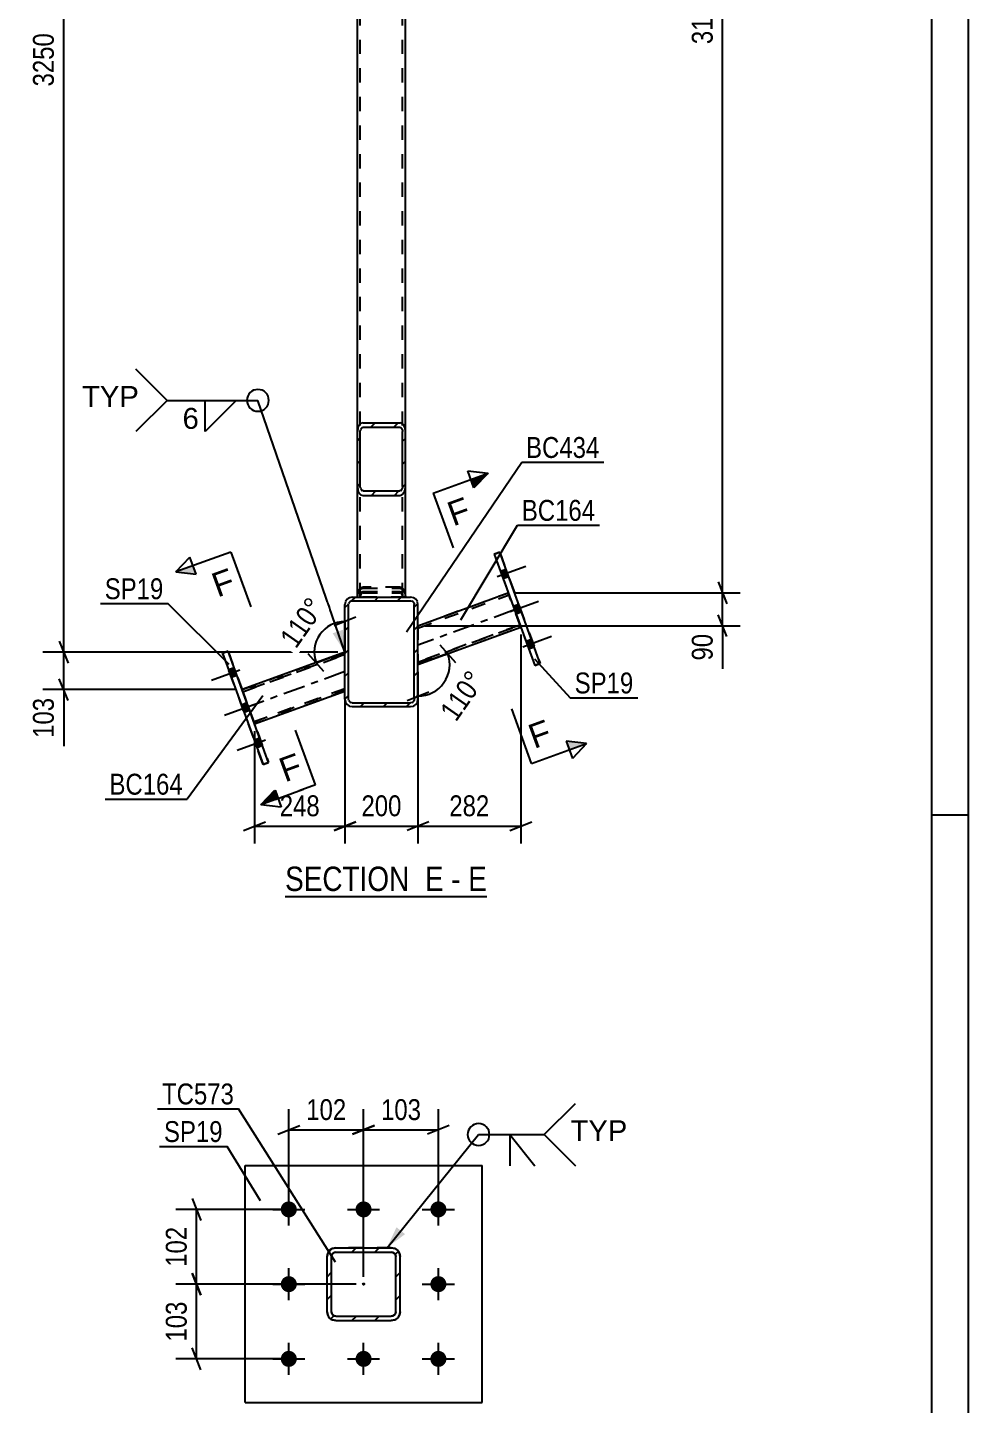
# Model space of a CAD drawing. Header units: millimetres. Extents: x 0 to 841, y 0 to 594.
# Drawn here: x 712.1 to 841, y 217.2 to 406 of the extents above; entities that cross this region are included whole.
import ezdxf

# ---------------------------------------------------------------- set-up
doc = ezdxf.new("R2010")
doc.units = ezdxf.units.MM
doc.linetypes.add('DXK_LINE_DOT2', pattern=[3.9198, 1.9599, -1.9599])
doc.linetypes.add('DXK_LINE_DOT3', pattern=[5.9187, 2.979, -0.9799, 0.9799, -0.9799])
doc.styles.add('Arial', font='ARIAL.TTF', dxfattribs={"height": 0.2})
doc.styles.add('Arial Narrow', font='ARIALN.TTF', dxfattribs={"height": 0.2})

# ---------------------------------------------------------------- blocks, each defined once
blk = doc.blocks.new('Unknown-761549750-1135')
at = {"color": 5, "linetype": 'Continuous'}
for p, q in [((841, 0), (841, 594)), ((836, 5), (836, 589)), ((841, 298), (836, 298))]:
    blk.add_line(p, q, dxfattribs=at)
blk = doc.blocks.new('Unknown-761549750-15 - 2530')
at = {"color": 6, "linetype": 'Continuous'}
blk.add_line((747.36, 286.84), (775, 286.84), dxfattribs=at)
at = {"color": 0, "linetype": 'Continuous'}
for points in [[(765.47, 287.59), (765.47, 291.09), (747.36, 291.09), (747.36, 287.59)], [(769.07, 287.59), (769.07, 291.09), (766.52, 291.09), (766.52, 287.59)], [(771.4, 287.59), (771.4, 291.09), (770.12, 291.09), (770.12, 287.59)], [(775, 287.59), (775, 291.09), (772.45, 291.09), (772.45, 287.59)]]:
    blk.add_wipeout(points, dxfattribs=at)
at = {"color": 7, "linetype": 'Continuous', "style": 'Arial Narrow'}
for s, p in [('SECTION ', (747.36, 287.59)), ('E', (766.52, 287.59)), ('E', (772.45, 287.59)), ('-', (770.12, 287.59))]:
    blk.add_text(s, height=3.34, dxfattribs=at).set_placement(p)
blk = doc.blocks.new('Part-761549750-2544 - 2530')
at = {"linetype": 'Continuous'}
h = blk.add_hatch(dxfattribs=at)
h.set_pattern_fill('', scale=0.7, style=0, pattern_type=0)
h.set_pattern_definition([(45, (755.557, 313.8772), (-1.57154, 1.57154), [])])
h.paths.add_polyline_path([(755.56, 326.88), (755.56, 313.88), (755.63, 313.49), (755.85, 313.17), (756.17, 312.95), (756.56, 312.88), (764.56, 312.88), (764.94, 312.95), (765.26, 313.17), (765.48, 313.49), (765.56, 313.88), (765.56, 326.88), (765.48, 327.26), (765.26, 327.58), (764.94, 327.8), (764.56, 327.88), (756.56, 327.88), (756.17, 327.8), (755.85, 327.58), (755.63, 327.26)])
h.paths.add_polyline_path([(756.2, 327.23), (756.37, 327.34), (756.56, 327.38), (764.56, 327.38), (764.75, 327.34), (764.91, 327.23), (765.02, 327.07), (765.06, 326.88), (765.06, 313.88), (765.02, 313.69), (764.91, 313.52), (764.75, 313.42), (764.56, 313.38), (756.56, 313.38), (756.37, 313.42), (756.2, 313.52), (756.09, 313.69), (756.06, 313.88), (756.06, 326.88), (756.09, 327.07)])
at = {"color": 2, "linetype": 'Continuous'}
for p, q in [((755.63, 327.26), (755.56, 326.88)), ((755.56, 313.88), (755.56, 326.88)), ((756.06, 326.88), (756.09, 327.07)), ((756.06, 313.88), (756.06, 326.88)), ((756.56, 327.88), (756.17, 327.8)), ((756.37, 327.34), (756.56, 327.38)), ((756.56, 327.88), (764.56, 327.88)), ((756.56, 327.38), (764.56, 327.38)), ((764.94, 327.8), (764.56, 327.88)), ((764.56, 327.38), (764.75, 327.34)), ((765.02, 327.07), (765.06, 326.88)), ((765.06, 313.88), (765.06, 326.88)), ((765.56, 326.88), (765.48, 327.26)), ((765.56, 313.88), (765.56, 326.88)), ((755.56, 313.88), (755.63, 313.49)), ((756.09, 313.69), (756.06, 313.88)), ((756.56, 313.38), (756.37, 313.42)), ((764.75, 313.42), (764.56, 313.38)), ((765.06, 313.88), (765.02, 313.69)), ((765.48, 313.49), (765.56, 313.88)), ((756.17, 312.95), (756.56, 312.88)), ((756.56, 313.38), (764.56, 313.38)), ((756.56, 312.88), (764.56, 312.88)), ((764.56, 312.88), (764.94, 312.95))]:
    blk.add_line(p, q, dxfattribs=at)
for centre, radius, start, end in [((756.56, 326.88), 1, 112.5, 157.5), ((756.56, 326.88), 0.5, 112.5, 157.5), ((764.56, 326.88), 0.5, 22.5, 67.5), ((764.56, 326.88), 1, 22.5, 67.5), ((756.56, 313.88), 1, 202.5, 247.5), ((756.56, 313.88), 0.5, 202.5, 247.5), ((764.56, 313.88), 0.5, 292.5, 337.5), ((764.56, 313.88), 1, 292.5, 337.5)]:
    blk.add_arc(centre, radius, start, end, dxfattribs=at)
blk = doc.blocks.new('Part-761549750-2533 - 2530')
at = {"color": 7, "linetype": 'DXK_LINE_DOT2'}
for p, q in [((757.26, 477.38), (763.86, 477.38)), ((757.26, 454.69), (757.26, 477.38)), ((757.66, 327.88), (757.66, 477.38)), ((763.46, 327.88), (763.46, 477.38)), ((763.86, 454.69), (763.86, 477.38)), ((757.26, 327.88), (757.26, 350.58)), ((763.86, 327.88), (763.86, 350.58)), ((763.86, 327.88), (757.26, 327.88)), ((757.26, 327.88), (757.32, 327.88))]:
    blk.add_line(p, q, dxfattribs=at)
at = {"color": 2, "linetype": 'Continuous'}
for p, q in [((757.26, 350.58), (757.26, 454.69)), ((763.86, 350.58), (763.86, 454.69))]:
    blk.add_line(p, q, dxfattribs=at)
blk = doc.blocks.new('Part-761549750-2647 - 2530')
at = {"color": 2, "linetype": 'Continuous'}
for p, q in [((765.56, 323.97), (777.94, 328.48)), ((765.56, 318.65), (779.65, 323.78))]:
    blk.add_line(p, q, dxfattribs=at)
at = {"color": 7, "linetype": 'DXK_LINE_DOT2'}
for p, q in [((765.56, 323.97), (777.94, 328.48)), ((765.56, 323.65), (778.04, 328.19)), ((765.56, 323.65), (778.04, 328.19)), ((777.94, 328.48), (779.65, 323.78)), ((779.65, 323.78), (777.94, 328.48)), ((777.94, 328.48), (777.94, 328.48)), ((778.04, 328.19), (778.04, 328.19)), ((765.56, 318.97), (779.55, 324.06)), ((779.55, 324.06), (765.56, 318.97)), ((765.56, 323.97), (765.56, 318.65)), ((765.56, 318.65), (779.65, 323.78)), ((779.55, 324.06), (779.55, 324.06)), ((779.65, 323.78), (779.65, 323.78))]:
    blk.add_line(p, q, dxfattribs=at)
at = {"color": 7, "linetype": 'DXK_LINE_DOT3'}
blk.add_line((778.8, 326.13), (765.56, 321.31), dxfattribs=at)
blk = doc.blocks.new('Part-761549750-2726 - 2530')
at = {"color": 7, "linetype": 'DXK_LINE_DOT2'}
for p, q in [((757.26, 327.88), (757.26, 345.96)), ((757.66, 327.88), (757.66, 345.96)), ((763.46, 327.88), (763.46, 345.96)), ((763.86, 327.88), (763.86, 345.96)), ((757.32, 328.52), (757.26, 328.06)), ((758.06, 329.27), (757.75, 329.18)), ((757.9, 328.62), (758.06, 328.66)), ((763.06, 329.27), (758.06, 329.27)), ((758.06, 328.66), (763.06, 328.66)), ((763.34, 329.18), (763.06, 329.27)), ((763.06, 328.66), (763.21, 328.62)), ((763.36, 329.18), (763.34, 329.18)), ((763.86, 328.06), (763.8, 328.52)), ((757.26, 327.88), (763.86, 327.88)), ((757.66, 328.06), (757.69, 328.29)), ((763.43, 328.29), (763.46, 328.06))]:
    blk.add_line(p, q, dxfattribs=at)
for centre, radius, start, end in [((758.39, 328.28), 1.1, 125.5425, 167.3227), ((758.22, 328.17), 0.549, 125.5425, 167.3227), ((762.89, 328.17), 0.549, 12.6773, 54.4575), ((762.72, 328.28), 1.1, 12.6773, 54.4575)]:
    blk.add_arc(centre, radius, start, end, dxfattribs=at)
blk = doc.blocks.new('Part-761549750-2662 - 2530')
at = {"color": 2, "linetype": 'Continuous'}
for p, q in [((739.54, 320.48), (738.79, 320.21)), ((738.79, 320.21), (744.34, 304.94)), ((738.79, 320.21), (738.79, 320.21)), ((745.1, 305.21), (739.54, 320.48)), ((739.54, 320.48), (739.54, 320.48)), ((744.34, 304.94), (745.1, 305.21)), ((744.34, 304.94), (744.34, 304.94)), ((745.1, 305.21), (745.1, 305.21))]:
    blk.add_line(p, q, dxfattribs=at)
at = {"color": 7, "linetype": 'DXK_LINE_DOT2'}
for p, q in [((738.79, 320.21), (739.54, 320.48)), ((744.34, 304.94), (738.79, 320.21)), ((739.54, 320.48), (745.1, 305.21)), ((745.1, 305.21), (744.34, 304.94))]:
    blk.add_line(p, q, dxfattribs=at)
blk = doc.blocks.new('Bolt-761549750-2695 - 2530')
at = {"linetype": 'Continuous'}
for points in [[(776.86, 331.46), (777.23, 330.43), (777.98, 330.7), (777.61, 331.73)], [(776.86, 331.46), (777.23, 330.43), (777.98, 330.7), (777.61, 331.73)], [(776.86, 331.46), (777.23, 330.43), (777.98, 330.7), (777.61, 331.73)], [(778.61, 326.64), (778.99, 325.61), (779.74, 325.88), (779.36, 326.92)], [(778.61, 326.64), (778.99, 325.61), (779.74, 325.88), (779.36, 326.92)], [(780.36, 321.83), (780.74, 320.79), (781.49, 321.07), (781.11, 322.1)], [(780.36, 321.83), (780.74, 320.79), (781.49, 321.07), (781.11, 322.1)], [(780.36, 321.83), (780.74, 320.79), (781.49, 321.07), (781.11, 322.1)]]:
    blk.add_hatch(color=1, dxfattribs=at).paths.add_polyline_path(points)
at = {"color": 1, "linetype": 'Continuous'}
for p, q in [((776.43, 330.72), (780.33, 332.14)), ((776.43, 330.72), (780.33, 332.14)), ((776.43, 330.72), (780.33, 332.14)), ((776.86, 331.46), (777.61, 331.73)), ((776.86, 331.46), (777.61, 331.73)), ((776.86, 331.46), (777.61, 331.73)), ((777.23, 330.43), (777.98, 330.7)), ((777.23, 330.43), (777.98, 330.7)), ((777.23, 330.43), (777.98, 330.7)), ((778.19, 325.9), (782.09, 327.32)), ((778.19, 325.9), (782.09, 327.32)), ((778.61, 326.64), (779.36, 326.92)), ((778.61, 326.64), (779.36, 326.92)), ((778.99, 325.61), (779.74, 325.88)), ((778.99, 325.61), (779.74, 325.88)), ((779.94, 321.09), (783.84, 322.51)), ((779.94, 321.09), (783.84, 322.51)), ((779.94, 321.09), (783.84, 322.51)), ((780.36, 321.83), (781.11, 322.1)), ((780.36, 321.83), (781.11, 322.1)), ((780.36, 321.83), (781.11, 322.1)), ((780.74, 320.79), (781.49, 321.07)), ((780.74, 320.79), (781.49, 321.07)), ((780.74, 320.79), (781.49, 321.07))]:
    blk.add_line(p, q, dxfattribs=at)
blk = doc.blocks.new('Bolt-761549750-2697 - 2530')
at = {"linetype": 'Continuous'}
for points in [[(740.75, 317.15), (740.38, 318.18), (739.62, 317.91), (740, 316.87)], [(740.75, 317.15), (740.38, 318.18), (739.62, 317.91), (740, 316.87)], [(740.75, 317.15), (740.38, 318.18), (739.62, 317.91), (740, 316.87)], [(742.5, 312.33), (742.13, 313.37), (741.38, 313.09), (741.75, 312.06)], [(742.5, 312.33), (742.13, 313.37), (741.38, 313.09), (741.75, 312.06)], [(744.26, 307.52), (743.88, 308.55), (743.13, 308.28), (743.51, 307.24)], [(744.26, 307.52), (743.88, 308.55), (743.13, 308.28), (743.51, 307.24)], [(744.26, 307.52), (743.88, 308.55), (743.13, 308.28), (743.51, 307.24)]]:
    blk.add_hatch(color=1, dxfattribs=at).paths.add_polyline_path(points)
at = {"color": 1, "linetype": 'Continuous'}
for p, q in [((741.17, 317.89), (737.27, 316.47)), ((741.17, 317.89), (737.27, 316.47)), ((741.17, 317.89), (737.27, 316.47)), ((740.38, 318.18), (739.62, 317.91)), ((740.38, 318.18), (739.62, 317.91)), ((740.38, 318.18), (739.62, 317.91)), ((740.75, 317.15), (740, 316.87)), ((740.75, 317.15), (740, 316.87)), ((740.75, 317.15), (740, 316.87)), ((742.93, 313.07), (739.03, 311.65)), ((742.93, 313.07), (739.03, 311.65)), ((742.13, 313.37), (741.38, 313.09)), ((742.13, 313.37), (741.38, 313.09)), ((742.5, 312.33), (741.75, 312.06)), ((742.5, 312.33), (741.75, 312.06)), ((744.68, 308.26), (740.78, 306.84)), ((744.68, 308.26), (740.78, 306.84)), ((744.68, 308.26), (740.78, 306.84)), ((743.88, 308.55), (743.13, 308.28)), ((743.88, 308.55), (743.13, 308.28)), ((743.88, 308.55), (743.13, 308.28)), ((744.26, 307.52), (743.51, 307.24)), ((744.26, 307.52), (743.51, 307.24)), ((744.26, 307.52), (743.51, 307.24))]:
    blk.add_line(p, q, dxfattribs=at)
blk = doc.blocks.new('Part-761549750-2705 - 2530')
at = {"linetype": 'Continuous'}
h = blk.add_hatch(dxfattribs=at)
h.set_pattern_fill('', scale=0.7, style=0, pattern_type=0)
h.set_pattern_definition([(45, (757.257, 343.045), (-1.57154, 1.57154), [])])
h.paths.add_polyline_path([(757.26, 350.58), (757.26, 343.04), (757.32, 342.58), (757.49, 342.19), (757.75, 341.93), (758.06, 341.84), (763.06, 341.84), (763.36, 341.93), (763.62, 342.19), (763.8, 342.58), (763.86, 343.04), (763.86, 350.58), (763.8, 351.05), (763.62, 351.44), (763.36, 351.7), (763.06, 351.79), (758.06, 351.79), (757.75, 351.7), (757.49, 351.44), (757.32, 351.05)])
h.paths.add_polyline_path([(757.77, 351.01), (757.9, 351.14), (758.06, 351.19), (763.06, 351.19), (763.21, 351.14), (763.34, 351.01), (763.43, 350.82), (763.46, 350.58), (763.46, 343.04), (763.43, 342.81), (763.34, 342.62), (763.21, 342.49), (763.06, 342.44), (758.06, 342.44), (757.9, 342.49), (757.77, 342.62), (757.69, 342.81), (757.66, 343.04), (757.66, 350.58), (757.69, 350.82)])
at = {"color": 2, "linetype": 'Continuous'}
for p, q in [((758.06, 351.79), (757.75, 351.7)), ((757.9, 351.14), (758.06, 351.19)), ((758.06, 351.79), (763.06, 351.79)), ((758.06, 351.19), (763.06, 351.19)), ((763.36, 351.7), (763.06, 351.79)), ((763.06, 351.19), (763.21, 351.14)), ((757.32, 351.05), (757.26, 350.58)), ((757.26, 343.04), (757.26, 350.58)), ((757.66, 350.58), (757.69, 350.82)), ((757.66, 343.04), (757.66, 350.58)), ((763.43, 350.82), (763.46, 350.58)), ((763.46, 343.04), (763.46, 350.58)), ((763.86, 350.58), (763.8, 351.05)), ((763.86, 343.04), (763.86, 350.58)), ((757.26, 327.88), (757.26, 343.04)), ((757.26, 343.04), (757.32, 342.58)), ((757.69, 342.81), (757.66, 343.04)), ((757.75, 341.93), (758.06, 341.84)), ((758.06, 342.44), (757.9, 342.49)), ((758.06, 342.44), (763.06, 342.44)), ((758.06, 341.84), (763.06, 341.84)), ((763.21, 342.49), (763.06, 342.44)), ((763.06, 341.84), (763.36, 341.93)), ((763.46, 343.04), (763.43, 342.81)), ((763.8, 342.58), (763.86, 343.04)), ((763.86, 327.88), (763.86, 343.04))]:
    blk.add_line(p, q, dxfattribs=at)
at = {"color": 7, "linetype": 'DXK_LINE_DOT2'}
for p, q in [((757.26, 343.04), (757.26, 350.58)), ((757.66, 327.88), (757.66, 350.58)), ((763.46, 327.88), (763.46, 350.58)), ((763.86, 343.04), (763.86, 350.58)), ((757.75, 329), (758.06, 329.09)), ((758.06, 329.09), (763.06, 329.09)), ((763.06, 329.09), (763.36, 329)), ((757.26, 327.88), (757.32, 328.35)), ((763.86, 327.88), (757.26, 327.88)), ((757.69, 328.11), (757.66, 327.88)), ((758.06, 328.49), (757.9, 328.44)), ((758.06, 328.49), (763.06, 328.49)), ((763.21, 328.44), (763.06, 328.49)), ((763.46, 327.88), (763.43, 328.11)), ((763.8, 328.35), (763.86, 327.88))]:
    blk.add_line(p, q, dxfattribs=at)
at = {"color": 2, "linetype": 'Continuous'}
for centre, radius, start, end in [((758.39, 350.81), 1.1, 125.5631, 167.3343), ((762.72, 350.81), 1.1, 12.6657, 54.4369), ((758.22, 350.69), 0.549, 125.5631, 167.3343), ((762.89, 350.69), 0.549, 12.6657, 54.4369), ((758.39, 342.82), 1.1, 192.6657, 234.4369), ((758.22, 342.93), 0.549, 192.6657, 234.4369), ((762.89, 342.93), 0.549, 305.5631, 347.3343), ((762.72, 342.82), 1.1, 305.5631, 347.3343)]:
    blk.add_arc(centre, radius, start, end, dxfattribs=at)
at = {"color": 7, "linetype": 'DXK_LINE_DOT2'}
for centre, radius, start, end in [((758.39, 328.1), 1.1, 125.5637, 167.3346), ((762.72, 328.1), 1.1, 12.6654, 54.4363), ((758.22, 327.99), 0.549, 125.5637, 167.3346), ((762.89, 327.99), 0.549, 12.6654, 54.4363)]:
    blk.add_arc(centre, radius, start, end, dxfattribs=at)
blk = doc.blocks.new('Part-761549750-2715 - 2530')
at = {"color": 2, "linetype": 'Continuous'}
for p, q in [((755.56, 320.33), (741.46, 315.2)), ((743.17, 310.5), (755.56, 315.01))]:
    blk.add_line(p, q, dxfattribs=at)
at = {"color": 7, "linetype": 'DXK_LINE_DOT2'}
for p, q in [((741.46, 315.2), (755.56, 320.33)), ((741.56, 314.92), (755.56, 320.01)), ((755.56, 320.01), (741.56, 314.92)), ((755.56, 315.01), (755.56, 320.33)), ((743.07, 310.78), (755.56, 315.33)), ((755.56, 315.33), (743.07, 310.78)), ((741.46, 315.2), (743.17, 310.5)), ((743.17, 310.5), (741.46, 315.2)), ((741.46, 315.2), (741.46, 315.2)), ((741.56, 314.92), (741.56, 314.92)), ((755.56, 315.01), (743.17, 310.5)), ((743.07, 310.78), (743.07, 310.78)), ((743.17, 310.5), (743.17, 310.5))]:
    blk.add_line(p, q, dxfattribs=at)
at = {"color": 7, "linetype": 'DXK_LINE_DOT3'}
blk.add_line((755.56, 317.67), (742.32, 312.85), dxfattribs=at)
blk = doc.blocks.new('Part-761549750-2740 - 2530')
at = {"color": 2, "linetype": 'Continuous'}
for p, q in [((776.77, 334.04), (776.02, 333.76)), ((776.02, 333.76), (781.58, 318.49)), ((776.02, 333.76), (776.02, 333.76)), ((782.33, 318.77), (776.77, 334.04)), ((776.77, 334.04), (776.77, 334.04)), ((781.58, 318.49), (782.33, 318.77)), ((781.58, 318.49), (781.58, 318.49)), ((782.33, 318.77), (782.33, 318.77))]:
    blk.add_line(p, q, dxfattribs=at)
at = {"color": 7, "linetype": 'DXK_LINE_DOT2'}
for p, q in [((776.02, 333.76), (776.77, 334.04)), ((776.02, 333.76), (781.58, 318.49)), ((776.77, 334.04), (782.33, 318.77)), ((782.33, 318.77), (781.58, 318.49))]:
    blk.add_line(p, q, dxfattribs=at)
blk = doc.blocks.new('Part-761549750-16531 - 16507')
at = {"linetype": 'Continuous'}
h = blk.add_hatch(dxfattribs=at)
h.set_pattern_fill('', scale=0.7, style=0, pattern_type=0)
h.set_pattern_definition([(45, (753.854, 238.588), (-1.57154, 1.57154), [])])
h.paths.add_polyline_path([(754.31, 238.68), (753.85, 238.59), (753.46, 238.33), (753.2, 237.94), (753.11, 237.48), (753.11, 229.88), (753.2, 229.42), (753.46, 229.03), (753.85, 228.77), (754.31, 228.68), (761.91, 228.68), (762.37, 228.77), (762.76, 229.03), (763.02, 229.42), (763.11, 229.88), (763.11, 237.48), (763.02, 237.94), (762.76, 238.33), (762.37, 238.59), (761.91, 238.68)])
h.paths.add_polyline_path([(761.91, 238.08), (762.14, 238.03), (762.34, 237.9), (762.47, 237.71), (762.51, 237.48), (762.51, 229.88), (762.47, 229.65), (762.34, 229.46), (762.14, 229.33), (761.91, 229.28), (754.31, 229.28), (754.08, 229.33), (753.89, 229.46), (753.76, 229.65), (753.71, 229.88), (753.71, 237.48), (753.76, 237.71), (753.89, 237.9), (754.08, 238.03), (754.31, 238.08)])
blk.add_hatch(color=30, dxfattribs=at).paths.add_polyline_path([(758.11, 233.58, -1), (758.11, 233.78, -1)])
at = {"color": 7, "linetype": 'DXK_LINE_DOT2'}
for p, q in [((753.11, 237.48), (753.2, 237.94)), ((753.89, 237.9), (753.76, 237.71)), ((753.85, 238.59), (754.31, 238.68)), ((754.08, 238.03), (753.89, 237.9)), ((754.31, 238.08), (754.08, 238.03)), ((761.91, 238.68), (754.31, 238.68)), ((754.31, 238.08), (761.91, 238.08)), ((761.91, 238.68), (762.37, 238.59)), ((762.14, 238.03), (761.91, 238.08)), ((762.34, 237.9), (762.14, 238.03)), ((762.47, 237.71), (762.34, 237.9)), ((763.02, 237.94), (763.11, 237.48)), ((753.11, 229.88), (753.11, 237.48)), ((753.76, 237.71), (753.71, 237.48)), ((753.71, 229.88), (753.71, 237.48)), ((762.51, 237.48), (762.47, 237.71)), ((762.51, 229.88), (762.51, 237.48)), ((763.11, 229.88), (763.11, 237.48)), ((753.2, 229.42), (753.11, 229.88)), ((753.71, 229.88), (753.76, 229.65)), ((753.76, 229.65), (753.89, 229.46)), ((754.31, 228.68), (753.85, 228.77)), ((753.89, 229.46), (754.08, 229.33)), ((754.08, 229.33), (754.31, 229.28)), ((754.31, 229.28), (761.91, 229.28)), ((754.31, 228.68), (761.91, 228.68)), ((761.91, 229.28), (762.14, 229.33)), ((762.37, 228.77), (761.91, 228.68)), ((762.14, 229.33), (762.34, 229.46)), ((762.34, 229.46), (762.47, 229.65)), ((762.47, 229.65), (762.51, 229.88)), ((763.11, 229.88), (763.02, 229.42))]:
    blk.add_line(p, q, dxfattribs=at)
at = {"color": 2, "linetype": 'Continuous'}
for p, q in [((753.2, 237.94), (753.11, 237.48)), ((753.76, 237.71), (753.89, 237.9)), ((754.31, 238.68), (753.85, 238.59)), ((753.89, 237.9), (754.08, 238.03)), ((754.08, 238.03), (754.31, 238.08)), ((754.31, 238.68), (754.31, 238.68)), ((754.31, 238.68), (761.91, 238.68)), ((754.31, 238.08), (754.31, 238.08)), ((754.31, 238.08), (761.91, 238.08)), ((761.91, 238.68), (761.91, 238.68)), ((762.37, 238.59), (761.91, 238.68)), ((761.91, 238.08), (761.91, 238.08)), ((761.91, 238.08), (762.14, 238.03)), ((762.14, 238.03), (762.34, 237.9)), ((762.34, 237.9), (762.47, 237.71)), ((763.11, 237.48), (763.02, 237.94)), ((753.11, 237.48), (753.11, 237.48)), ((753.11, 229.88), (753.11, 237.48)), ((753.71, 237.48), (753.76, 237.71)), ((753.71, 237.48), (753.71, 237.48)), ((753.71, 229.88), (753.71, 237.48)), ((762.47, 237.71), (762.51, 237.48)), ((762.51, 237.48), (762.51, 237.48)), ((762.51, 229.88), (762.51, 237.48)), ((763.11, 237.48), (763.11, 237.48)), ((763.11, 229.88), (763.11, 237.48)), ((753.11, 229.88), (753.11, 229.88)), ((753.11, 229.88), (753.2, 229.42)), ((753.71, 229.88), (753.71, 229.88)), ((753.76, 229.65), (753.71, 229.88)), ((753.89, 229.46), (753.76, 229.65)), ((753.85, 228.77), (754.31, 228.68)), ((754.08, 229.33), (753.89, 229.46)), ((754.31, 229.28), (754.08, 229.33)), ((754.31, 229.28), (754.31, 229.28)), ((754.31, 229.28), (761.91, 229.28)), ((754.31, 228.68), (754.31, 228.68)), ((754.31, 228.68), (761.91, 228.68)), ((762.14, 229.33), (761.91, 229.28)), ((761.91, 229.28), (761.91, 229.28)), ((761.91, 228.68), (762.37, 228.77)), ((761.91, 228.68), (761.91, 228.68)), ((762.34, 229.46), (762.14, 229.33)), ((762.47, 229.65), (762.34, 229.46)), ((762.51, 229.88), (762.47, 229.65)), ((762.51, 229.88), (762.51, 229.88)), ((763.02, 229.42), (763.11, 229.88)), ((763.11, 229.88), (763.11, 229.88))]:
    blk.add_line(p, q, dxfattribs=at)
at = {"color": 7, "linetype": 'DXK_LINE_DOT3'}
blk.add_line((758.11, 233.68), (758.11, 233.68), dxfattribs=at)
at = {"color": 30, "linetype": 'DXK_LINE_DOT3'}
blk.add_line((758.11, 233.68), (758.11, 233.68), dxfattribs=at)
at = {"color": 30, "linetype": 'Continuous'}
blk.add_circle((758.11, 233.68), 0.1, dxfattribs=at)
at = {"color": 7, "linetype": 'DXK_LINE_DOT2'}
for centre, start, end in [((754.31, 237.48), 112.5008, 157.5008), ((761.91, 237.48), 22.5008, 67.5008), ((754.31, 229.88), 202.5008, 247.5008), ((761.91, 229.88), 292.5008, 337.5008)]:
    blk.add_arc(centre, 1.2, start, end, dxfattribs=at)
at = {"color": 2, "linetype": 'Continuous'}
for centre, start, end in [((754.31, 237.48), 112.5008, 157.5008), ((761.91, 237.48), 22.5008, 67.5008), ((754.31, 229.88), 202.5008, 247.5008), ((761.91, 229.88), 292.5008, 337.5008)]:
    blk.add_arc(centre, 1.2, start, end, dxfattribs=at)
blk = doc.blocks.new('Part-761549750-16534 - 16507')
at = {"color": 2, "linetype": 'Continuous'}
for p, q in [((741.86, 217.43), (741.86, 249.93)), ((741.86, 249.93), (774.36, 249.93)), ((774.36, 217.43), (774.36, 249.93)), ((741.86, 217.43), (774.36, 217.43))]:
    blk.add_line(p, q, dxfattribs=at)
blk = doc.blocks.new('Bolt-761549750-16584 - 16507')
at = {"linetype": 'Continuous'}
for points in [[(747.86, 245.03, -1), (747.86, 242.83, -1)], [(758.11, 245.03, -1), (758.11, 242.83, -1)], [(768.36, 245.03, -1), (768.36, 242.83, -1)], [(747.86, 234.78, -1), (747.86, 232.58, -1)], [(768.36, 234.78, -1), (768.36, 232.58, -1)], [(747.86, 224.53, -1), (747.86, 222.33, -1)], [(758.11, 224.53, -1), (758.11, 222.33, -1)], [(768.36, 224.53, -1), (768.36, 222.33, -1)]]:
    blk.add_hatch(color=1, dxfattribs=at).paths.add_polyline_path(points)
at = {"color": 1, "linetype": 'Continuous'}
for p, q in [((747.86, 241.73), (747.86, 246.13)), ((758.11, 241.73), (758.11, 246.13)), ((768.36, 241.73), (768.36, 246.13)), ((745.66, 243.93), (750.06, 243.93)), ((755.91, 243.93), (760.31, 243.93)), ((766.16, 243.93), (770.56, 243.93)), ((747.86, 231.48), (747.86, 235.88)), ((768.36, 231.48), (768.36, 235.88)), ((745.66, 233.68), (750.06, 233.68)), ((766.16, 233.68), (770.56, 233.68)), ((747.86, 221.23), (747.86, 225.63)), ((758.11, 221.23), (758.11, 225.63)), ((768.36, 221.23), (768.36, 225.63)), ((745.66, 223.43), (750.06, 223.43)), ((755.91, 223.43), (760.31, 223.43)), ((766.16, 223.43), (770.56, 223.43))]:
    blk.add_line(p, q, dxfattribs=at)
blk = doc.blocks.new('AngleDimension-761549750-16318 - 2530')
at = {"color": 7, "linetype": 'Continuous'}
for p, q in [((768.57, 321.34), (770.72, 318.93)), ((769.64, 320.14), (765.56, 318.65)), ((766.5, 318.99), (769.64, 320.14)), ((765.56, 314.3), (765.56, 318.65)), ((764.06, 313.7), (767.06, 314.9))]:
    blk.add_line(p, q, dxfattribs=at)
blk.add_arc((765.56, 318.65), 4.35, 270, 20, dxfattribs=at)
at = {"color": 0}
blk.add_wipeout([(775.67, 316.62), (772.23, 319.03), (767.48, 312.24), (770.92, 309.83)], dxfattribs=at)
at = {"color": 3, "style": 'Arial Narrow'}
blk.add_text('110°', height=2.863, rotation=54.9982, dxfattribs=at).set_placement((770.77, 310.67))
blk = doc.blocks.new('StraightDimension-761549750-16077 - 2530')
at = {"color": 7, "linetype": 'Continuous'}
for p, q in [((717.61, 481.31), (716.41, 484.31)), ((740.46, 482.81), (714.16, 482.81)), ((717.01, 320.33), (717.01, 482.81)), ((716.41, 321.83), (717.61, 318.83)), ((754.56, 320.33), (714.16, 320.33))]:
    blk.add_line(p, q, dxfattribs=at)
at = {"color": 0}
blk.add_wipeout([(716.26, 405.82), (712.06, 405.82), (712.06, 397.31), (716.26, 397.31)], dxfattribs=at)
at = {"color": 3, "style": 'Arial Narrow'}
blk.add_text('3250', height=2.863, rotation=90.0002, dxfattribs=at).set_placement((715.66, 397.91))
blk = doc.blocks.new('StraightDimension-761549750-18070 - 2530')
at = {"color": 7, "linetype": 'Continuous'}
for p, q in [((806.7, 329.98), (807.9, 326.98)), ((778.94, 328.48), (809.7, 328.48)), ((807.3, 323.97), (807.3, 328.48)), ((807.9, 322.47), (806.7, 325.47)), ((766.56, 323.97), (809.7, 323.97))]:
    blk.add_line(p, q, dxfattribs=at)
at = {"color": 0}
blk.add_wipeout([(806.55, 323.44), (802.35, 323.44), (802.35, 318.59), (806.55, 318.59)], dxfattribs=at)
at = {"color": 7, "linetype": 'Continuous'}
blk.add_line((807.3, 323.97), (807.3, 318.06), dxfattribs=at)
blk.add_line((807.3, 323.97), (807.3, 318.06), dxfattribs=at)
at = {"color": 3, "style": 'Arial Narrow'}
blk.add_text('90', height=2.863, rotation=90.0002, dxfattribs=at).set_placement((805.95, 319.19))
blk = doc.blocks.new('StraightDimension-761549750-17918 - 2530')
at = {"color": 7, "linetype": 'Continuous'}
for p, q in [((716.41, 321.83), (717.61, 318.83)), ((754.56, 320.33), (714.16, 320.33)), ((717.01, 315.2), (717.01, 320.33)), ((717.61, 313.7), (716.41, 316.7)), ((740.46, 315.2), (714.16, 315.2))]:
    blk.add_line(p, q, dxfattribs=at)
at = {"color": 0}
blk.add_wipeout([(716.26, 314.67), (712.06, 314.67), (712.06, 307.99), (716.26, 307.99)], dxfattribs=at)
at = {"color": 7, "linetype": 'Continuous'}
blk.add_line((717.01, 315.2), (717.01, 307.46), dxfattribs=at)
blk.add_line((717.01, 315.2), (717.01, 307.46), dxfattribs=at)
at = {"color": 3, "style": 'Arial Narrow'}
blk.add_text('103', height=2.863, rotation=90.0002, dxfattribs=at).set_placement((715.66, 308.59))
blk = doc.blocks.new('StraightDimension-761549750-2936 - 2530')
at = {"color": 7, "linetype": 'Continuous'}
for p, q in [((755.56, 314), (755.56, 294.09)), ((743.17, 309.5), (743.17, 294.09)), ((741.67, 295.89), (744.67, 297.09)), ((743.17, 296.49), (755.56, 296.49)), ((757.06, 297.09), (754.06, 295.89))]:
    blk.add_line(p, q, dxfattribs=at)
at = {"color": 0}
blk.add_wipeout([(752.71, 297.24), (752.71, 301.44), (746.02, 301.44), (746.02, 297.24)], dxfattribs=at)
at = {"color": 3, "style": 'Arial Narrow'}
blk.add_text('248', height=2.863, dxfattribs=at).set_placement((746.62, 297.84))
blk = doc.blocks.new('StraightDimension-761549750-2946 - 2530')
at = {"color": 7, "linetype": 'Continuous'}
for p, q in [((765.56, 317.65), (765.56, 294.09)), ((755.56, 314), (755.56, 294.09)), ((754.06, 295.89), (757.06, 297.09)), ((755.56, 296.49), (765.56, 296.49)), ((767.06, 297.09), (764.06, 295.89))]:
    blk.add_line(p, q, dxfattribs=at)
at = {"color": 0}
blk.add_wipeout([(763.9, 297.24), (763.9, 301.44), (757.22, 301.44), (757.22, 297.24)], dxfattribs=at)
at = {"color": 3, "style": 'Arial Narrow'}
blk.add_text('200', height=2.863, dxfattribs=at).set_placement((757.82, 297.84))
blk = doc.blocks.new('StraightDimension-761549750-18069 - 2530')
at = {"color": 7, "linetype": 'Continuous'}
for p, q in [((807.9, 484.76), (806.7, 487.76)), ((766.56, 486.26), (809.7, 486.26)), ((807.3, 328.48), (807.3, 486.26)), ((806.7, 329.98), (807.9, 326.98)), ((778.94, 328.48), (809.7, 328.48))]:
    blk.add_line(p, q, dxfattribs=at)
at = {"color": 0}
blk.add_wipeout([(806.55, 411.62), (802.35, 411.62), (802.35, 403.11), (806.55, 403.11)], dxfattribs=at)
at = {"color": 3, "style": 'Arial Narrow'}
blk.add_text('3156', height=2.863, rotation=90.0002, dxfattribs=at).set_placement((805.95, 403.71))
blk = doc.blocks.new('StraightDimension-761549750-2956 - 2530')
at = {"color": 7, "linetype": 'Continuous'}
for p, q in [((779.65, 322.78), (779.65, 294.09)), ((765.56, 317.65), (765.56, 294.09)), ((767.06, 297.09), (764.06, 295.89)), ((765.56, 296.49), (779.65, 296.49)), ((778.15, 295.89), (781.15, 297.09))]:
    blk.add_line(p, q, dxfattribs=at)
at = {"color": 0}
blk.add_wipeout([(775.95, 297.24), (775.95, 301.44), (769.26, 301.44), (769.26, 297.24)], dxfattribs=at)
at = {"color": 3, "style": 'Arial Narrow'}
blk.add_text('282', height=2.863, dxfattribs=at).set_placement((769.86, 297.84))
blk = doc.blocks.new('AngleDimension-761549750-16314 - 2530')
at = {"color": 7, "linetype": 'Continuous'}
for p, q in [((757.06, 325.14), (754.06, 323.94)), ((755.56, 321.33), (755.56, 324.54)), ((755.56, 324.54), (755.56, 320.33)), ((752.67, 317.68), (750.52, 320.09)), ((751.6, 318.89), (755.56, 320.33))]:
    blk.add_line(p, q, dxfattribs=at)
blk.add_arc((755.56, 320.33), 4.21, 90, 200.0006, dxfattribs=at)
at = {"color": 0}
blk.add_wipeout([(753.74, 326.66), (750.3, 329.07), (745.55, 322.28), (748.99, 319.87)], dxfattribs=at)
at = {"color": 3, "style": 'Arial Narrow'}
blk.add_text('110°', height=2.863, rotation=54.9982, dxfattribs=at).set_placement((748.84, 320.7))
blk = doc.blocks.new('StraightDimension-761549750-17452 - 16507')
at = {"color": 7, "linetype": 'Continuous'}
for p, q in [((758.11, 234.68), (758.11, 257.68)), ((768.36, 244.93), (768.36, 257.68)), ((756.61, 254.23), (759.61, 255.43)), ((769.86, 255.43), (766.86, 254.23)), ((758.11, 254.83), (768.36, 254.83))]:
    blk.add_line(p, q, dxfattribs=at)
at = {"color": 0}
blk.add_wipeout([(766.58, 255.58), (766.58, 259.78), (759.9, 259.78), (759.9, 255.58)], dxfattribs=at)
at = {"color": 3, "style": 'Arial Narrow'}
blk.add_text('103', height=2.863, dxfattribs=at).set_placement((760.5, 256.18))
blk = doc.blocks.new('StraightDimension-761549750-17453 - 16507')
at = {"color": 7, "linetype": 'Continuous'}
for p, q in [((747.86, 244.93), (747.86, 257.68)), ((758.11, 234.68), (758.11, 257.68)), ((746.36, 254.23), (749.36, 255.43)), ((759.61, 255.43), (756.61, 254.23)), ((747.86, 254.83), (758.11, 254.83))]:
    blk.add_line(p, q, dxfattribs=at)
at = {"color": 0}
blk.add_wipeout([(756.33, 255.58), (756.33, 259.78), (749.65, 259.78), (749.65, 255.58)], dxfattribs=at)
at = {"color": 3, "style": 'Arial Narrow'}
blk.add_text('102', height=2.863, dxfattribs=at).set_placement((750.25, 256.18))
blk = doc.blocks.new('StraightDimension-761549750-17475 - 16507')
at = {"color": 7, "linetype": 'Continuous'}
for p, q in [((746.86, 243.93), (732.37, 243.93)), ((734.62, 245.43), (735.82, 242.43)), ((735.22, 233.68), (735.22, 243.93)), ((735.82, 232.18), (734.62, 235.18)), ((757.11, 233.68), (732.37, 233.68))]:
    blk.add_line(p, q, dxfattribs=at)
at = {"color": 0}
blk.add_wipeout([(734.47, 242.15), (730.27, 242.15), (730.27, 235.46), (734.47, 235.46)], dxfattribs=at)
at = {"color": 3, "style": 'Arial Narrow'}
blk.add_text('102', height=2.863, rotation=90.0002, dxfattribs=at).set_placement((733.87, 236.06))
blk = doc.blocks.new('StraightDimension-761549750-17476 - 16507')
at = {"color": 7, "linetype": 'Continuous'}
for p, q in [((734.62, 235.18), (735.82, 232.18)), ((757.11, 233.68), (732.37, 233.68)), ((735.22, 223.43), (735.22, 233.68)), ((735.82, 221.93), (734.62, 224.93)), ((746.86, 223.43), (732.37, 223.43))]:
    blk.add_line(p, q, dxfattribs=at)
at = {"color": 0}
blk.add_wipeout([(734.47, 231.9), (730.27, 231.9), (730.27, 225.21), (734.47, 225.21)], dxfattribs=at)
at = {"color": 3, "style": 'Arial Narrow'}
blk.add_text('103', height=2.863, rotation=90.0002, dxfattribs=at).set_placement((733.87, 225.81))
blk = doc.blocks.new('SectionMark-761549750-17387 - 2530')
at = {"linetype": 'Continuous'}
for points in [[(773.24, 342.85), (772.81, 344.03), (775.16, 344.88)], [(786.31, 306.95), (785.88, 308.12), (788.66, 307.8)]]:
    blk.add_hatch(color=6, dxfattribs=at).paths.add_polyline_path(points)
at = {"color": 6, "linetype": 'Continuous'}
for p, q in [((773.24, 342.85), (772.39, 345.2)), ((772.39, 345.2), (775.16, 344.88)), ((775.16, 344.88), (773.24, 342.85)), ((788.66, 307.8), (785.88, 308.12)), ((785.88, 308.12), (786.74, 305.77)), ((788.66, 307.8), (786.74, 305.77))]:
    blk.add_line(p, q, dxfattribs=at)
at = {"color": 0, "linetype": 'Continuous'}
for points in [[(773.06, 338.53), (771.86, 341.82), (769.18, 340.84), (770.38, 337.56)], [(784.16, 308.03), (782.96, 311.32), (780.29, 310.34), (781.48, 307.05)]]:
    blk.add_wipeout(points, dxfattribs=at)
at = {"color": 6, "linetype": 'Continuous'}
for p, q in [((767.65, 342.15), (775.16, 344.88)), ((767.65, 342.15), (770.38, 334.63)), ((781.14, 305.07), (778.41, 312.58)), ((781.14, 305.07), (788.66, 307.8))]:
    blk.add_line(p, q, dxfattribs=at)
at = {"color": 3, "linetype": 'Continuous', "style": 'Arial'}
for p in [(770.38, 337.56), (781.48, 307.05)]:
    blk.add_text('F', height=3.34, rotation=20.002, dxfattribs=at).set_placement(p)
blk = doc.blocks.new('Mark-761549750-2540 - 2530')
at = {"color": 0}
blk.add_wipeout([(790.43, 346.97), (790.43, 349.97), (780.38, 349.97), (780.38, 346.97)], dxfattribs=at)
blk.add_wipeout([(790.43, 346.97), (790.43, 349.97), (780.38, 349.97), (780.38, 346.97)], dxfattribs=at)
at = {"color": 30, "linetype": 'Continuous'}
for p, q in [((763.97, 323.14), (779.78, 346.37)), ((779.78, 346.37), (791.03, 346.37))]:
    blk.add_line(p, q, dxfattribs=at)
at = {"color": 3, "style": 'Arial Narrow'}
blk.add_text('BC434', height=2.863, dxfattribs=at).set_placement((780.38, 346.97))
blk = doc.blocks.new('Mark-761549750-2643 - 2530')
at = {"color": 0}
blk.add_wipeout([(789.84, 338.35), (789.84, 341.35), (779.8, 341.35), (779.8, 338.35)], dxfattribs=at)
blk.add_wipeout([(789.84, 338.35), (789.84, 341.35), (779.8, 341.35), (779.8, 338.35)], dxfattribs=at)
at = {"color": 30, "linetype": 'Continuous'}
for p, q in [((771.44, 324.76), (779.2, 337.75)), ((779.2, 337.75), (790.44, 337.75))]:
    blk.add_line(p, q, dxfattribs=at)
at = {"color": 3, "style": 'Arial Narrow'}
blk.add_text('BC164', height=2.863, dxfattribs=at).set_placement((779.8, 338.35))
blk = doc.blocks.new('Mark-761549750-2711 - 2530')
at = {"color": 0}
blk.add_wipeout([(733.34, 300.8), (733.34, 303.8), (723.29, 303.8), (723.29, 300.8)], dxfattribs=at)
blk.add_wipeout([(733.34, 300.8), (733.34, 303.8), (723.29, 303.8), (723.29, 300.8)], dxfattribs=at)
at = {"color": 30, "linetype": 'Continuous'}
for p in [(744.28, 314.37), (722.69, 300.2)]:
    blk.add_line(p, (733.94, 300.2), dxfattribs=at)
at = {"color": 3, "style": 'Arial Narrow'}
blk.add_text('BC164', height=2.863, dxfattribs=at).set_placement((723.29, 300.8))
blk = doc.blocks.new('Mark-761549750-2658 - 2530')
at = {"color": 0}
blk.add_wipeout([(730.68, 327.6), (730.68, 330.6), (722.64, 330.6), (722.64, 327.6)], dxfattribs=at)
blk.add_wipeout([(730.68, 327.6), (730.68, 330.6), (722.64, 330.6), (722.64, 327.6)], dxfattribs=at)
at = {"color": 30, "linetype": 'Continuous'}
for p in [(722.04, 327), (739.67, 318.64)]:
    blk.add_line(p, (731.28, 327), dxfattribs=at)
at = {"color": 3, "style": 'Arial Narrow'}
blk.add_text('SP19', height=2.863, dxfattribs=at).set_placement((722.64, 327.6))
blk = doc.blocks.new('WeldMark-761549750-3010 - 2530')
at = {"linetype": 'Continuous'}
blk.add_hatch(color=30, dxfattribs=at).paths.add_polyline_path([(755.29, 323.41), (755.56, 320.33), (753.87, 322.92)])
at = {"color": 3, "linetype": 'Continuous'}
for q in [(726.92, 359.15), (726.92, 350.58)]:
    blk.add_line((731.2, 354.86), q, dxfattribs=at)
at = {"color": 30, "linetype": 'Continuous'}
blk.add_line((755.56, 320.33), (743.63, 354.86), dxfattribs=at)
at = {"color": 3, "linetype": 'Continuous'}
for start, end in [(90, 270), (270, 90)]:
    blk.add_arc((743.63, 354.86), 1.5, start, end, dxfattribs=at)
at = {"color": 0}
blk.add_wipeout([(735.73, 350.76), (735.73, 354.16), (733.1, 354.16), (733.1, 350.76)], dxfattribs=at)
at = {"color": 30, "linetype": 'Continuous'}
blk.add_line((731.2, 354.86), (743.63, 354.86), dxfattribs=at)
at = {"color": 3, "linetype": 'Continuous'}
for p, q in [((736.38, 354.86), (740.67, 354.86)), ((740.67, 354.86), (736.38, 350.58)), ((736.38, 350.58), (736.38, 354.86))]:
    blk.add_line(p, q, dxfattribs=at)
at = {"color": 3, "style": 'Arial'}
blk.add_text('6', height=2.87, dxfattribs=at).set_placement((733.3, 350.96))
at = {"color": 0, "linetype": 'Continuous'}
blk.add_wipeout([(727.3, 353.96), (727.3, 356.96), (719.53, 356.96), (719.53, 353.96)], dxfattribs=at)
blk.add_wipeout([(727.3, 353.96), (727.3, 356.96), (719.53, 356.96), (719.53, 353.96)], dxfattribs=at)
at = {"color": 3, "linetype": 'Continuous', "style": 'Arial'}
blk.add_text('TYP', height=2.865, dxfattribs=at).set_placement((719.53, 353.96))
blk = doc.blocks.new('Mark-761549750-2736 - 2530')
at = {"color": 0}
blk.add_wipeout([(795.07, 314.68), (795.07, 317.68), (787.04, 317.68), (787.04, 314.68)], dxfattribs=at)
blk.add_wipeout([(795.07, 314.68), (795.07, 317.68), (787.04, 317.68), (787.04, 314.68)], dxfattribs=at)
at = {"color": 30, "linetype": 'Continuous'}
for p, q in [((781.53, 319.43), (786.44, 314.08)), ((786.44, 314.08), (795.67, 314.08))]:
    blk.add_line(p, q, dxfattribs=at)
at = {"color": 3, "style": 'Arial Narrow'}
blk.add_text('SP19', height=2.863, dxfattribs=at).set_placement((787.04, 314.68))
blk = doc.blocks.new('SectionMark-761549750-16465 - 2530')
at = {"linetype": 'Continuous'}
for points in [[(734.75, 332.18), (735.18, 331.01), (732.4, 331.33)], [(745.94, 301.43), (746.37, 300.26), (744.02, 299.4)]]:
    blk.add_hatch(color=6, dxfattribs=at).paths.add_polyline_path(points)
at = {"color": 6, "linetype": 'Continuous'}
for p, q in [((732.4, 331.33), (734.32, 333.36)), ((735.18, 331.01), (734.32, 333.36)), ((732.4, 331.33), (735.18, 331.01)), ((744.02, 299.4), (745.94, 301.43)), ((745.94, 301.43), (746.8, 299.08)), ((746.8, 299.08), (744.02, 299.4))]:
    blk.add_line(p, q, dxfattribs=at)
at = {"color": 0, "linetype": 'Continuous'}
for points in [[(740.77, 328.79), (739.57, 332.08), (736.9, 331.1), (738.09, 327.81)], [(750, 303.44), (748.8, 306.73), (746.12, 305.75), (747.32, 302.46)]]:
    blk.add_wipeout(points, dxfattribs=at)
at = {"color": 6, "linetype": 'Continuous'}
for p, q in [((739.92, 334.06), (732.4, 331.33)), ((739.92, 334.06), (742.65, 326.55)), ((751.54, 302.14), (748.8, 309.66)), ((751.54, 302.14), (744.02, 299.4))]:
    blk.add_line(p, q, dxfattribs=at)
at = {"color": 3, "linetype": 'Continuous', "style": 'Arial'}
for p in [(738.09, 327.81), (747.32, 302.46)]:
    blk.add_text('F', height=3.34, rotation=20.002, dxfattribs=at).set_placement(p)
blk = doc.blocks.new('Mark-761549750-17497 - 16507')
at = {"color": 0}
blk.add_wipeout([(740.36, 258.33), (740.36, 261.33), (730.49, 261.33), (730.49, 258.33)], dxfattribs=at)
blk.add_wipeout([(740.36, 258.33), (740.36, 261.33), (730.49, 261.33), (730.49, 258.33)], dxfattribs=at)
at = {"color": 30, "linetype": 'Continuous'}
for p in [(729.89, 257.73), (754.25, 236.69)]:
    blk.add_line(p, (740.96, 257.73), dxfattribs=at)
at = {"color": 3, "style": 'Arial Narrow'}
blk.add_text('TC573', height=2.863, dxfattribs=at).set_placement((730.49, 258.33))
blk = doc.blocks.new('Mark-761549750-17500 - 16507')
at = {"color": 0}
blk.add_wipeout([(738.8, 253.17), (738.8, 256.17), (730.76, 256.17), (730.76, 253.17)], dxfattribs=at)
blk.add_wipeout([(738.8, 253.17), (738.8, 256.17), (730.76, 256.17), (730.76, 253.17)], dxfattribs=at)
at = {"color": 30, "linetype": 'Continuous'}
for p in [(730.16, 252.57), (743.98, 245.09)]:
    blk.add_line(p, (739.4, 252.57), dxfattribs=at)
at = {"color": 3, "style": 'Arial Narrow'}
blk.add_text('SP19', height=2.863, dxfattribs=at).set_placement((730.76, 253.17))
blk = doc.blocks.new('WeldMark-761549750-17515 - 16507')
at = {"linetype": 'Continuous'}
blk.add_hatch(color=30, dxfattribs=at).paths.add_polyline_path([(763.79, 240.54), (761.32, 238.68), (762.62, 241.48)])
at = {"color": 30, "linetype": 'Continuous'}
for p, q in [((761.32, 238.68), (773.87, 254.19)), ((773.87, 254.19), (782.87, 254.19))]:
    blk.add_line(p, q, dxfattribs=at)
at = {"color": 3, "linetype": 'Continuous'}
for q in [(781.58, 249.9), (778.15, 249.9)]:
    blk.add_line((778.15, 254.19), q, dxfattribs=at)
for start, end in [(90, 270), (270, 90)]:
    blk.add_arc((773.87, 254.19), 1.5, start, end, dxfattribs=at)
at = {"color": 0, "linetype": 'Continuous'}
blk.add_wipeout([(794.24, 253.29), (794.24, 256.29), (786.47, 256.29), (786.47, 253.29)], dxfattribs=at)
blk.add_wipeout([(794.24, 253.29), (794.24, 256.29), (786.47, 256.29), (786.47, 253.29)], dxfattribs=at)
at = {"color": 3, "linetype": 'Continuous'}
for q in [(787.15, 258.47), (787.15, 249.9)]:
    blk.add_line((782.87, 254.19), q, dxfattribs=at)
at = {"color": 3, "linetype": 'Continuous', "style": 'Arial'}
blk.add_text('TYP', height=2.865, dxfattribs=at).set_placement((786.47, 253.29))

msp = doc.modelspace()

# ---------------------------------------------------------------- block references
for name in ['Unknown-761549750-1135', 'Part-761549750-2533 - 2530', 'Part-761549750-2705 - 2530', 'Part-761549750-2726 - 2530', 'Part-761549750-2740 - 2530', 'Bolt-761549750-2695 - 2530', 'Part-761549750-2544 - 2530', 'Part-761549750-2647 - 2530', 'Part-761549750-2662 - 2530', 'Part-761549750-2715 - 2530', 'Bolt-761549750-2697 - 2530', 'Part-761549750-16534 - 16507', 'Bolt-761549750-16584 - 16507', 'Part-761549750-16531 - 16507']:
    msp.add_blockref(name, (0, 0))

# ---------------------------------------------------------------- next in the draw order: block references
for name in ['StraightDimension-761549750-16077 - 2530', 'AngleDimension-761549750-16318 - 2530', 'Unknown-761549750-15 - 2530', 'StraightDimension-761549750-17452 - 16507']:
    msp.add_blockref(name, (0, 0))

# ---------------------------------------------------------------- next in the draw order: block references
for name in ['StraightDimension-761549750-18070 - 2530', 'StraightDimension-761549750-17918 - 2530', 'StraightDimension-761549750-17453 - 16507', 'WeldMark-761549750-17515 - 16507']:
    msp.add_blockref(name, (0, 0))

# ---------------------------------------------------------------- next in the draw order: block references
for name in ['StraightDimension-761549750-18069 - 2530', 'Mark-761549750-2658 - 2530', 'StraightDimension-761549750-2936 - 2530', 'StraightDimension-761549750-17475 - 16507']:
    msp.add_blockref(name, (0, 0))

# ---------------------------------------------------------------- next in the draw order: block references
for name in ['StraightDimension-761549750-2946 - 2530', 'Mark-761549750-2711 - 2530', 'Mark-761549750-17497 - 16507', 'StraightDimension-761549750-17476 - 16507']:
    msp.add_blockref(name, (0, 0))

# ---------------------------------------------------------------- next in the draw order: block references
for name in ['AngleDimension-761549750-16314 - 2530', 'StraightDimension-761549750-2956 - 2530', 'Mark-761549750-17500 - 16507']:
    msp.add_blockref(name, (0, 0))

# ---------------------------------------------------------------- next in the draw order: block references
for name in ['WeldMark-761549750-3010 - 2530', 'SectionMark-761549750-17387 - 2530']:
    msp.add_blockref(name, (0, 0))

# ---------------------------------------------------------------- next in the draw order: block references
for name in ['Mark-761549750-2540 - 2530', 'SectionMark-761549750-16465 - 2530', 'Mark-761549750-2736 - 2530']:
    msp.add_blockref(name, (0, 0))

# ---------------------------------------------------------------- next in the draw order: block references
msp.add_blockref('Mark-761549750-2643 - 2530', (0, 0))

doc.saveas('drawing.dxf')
